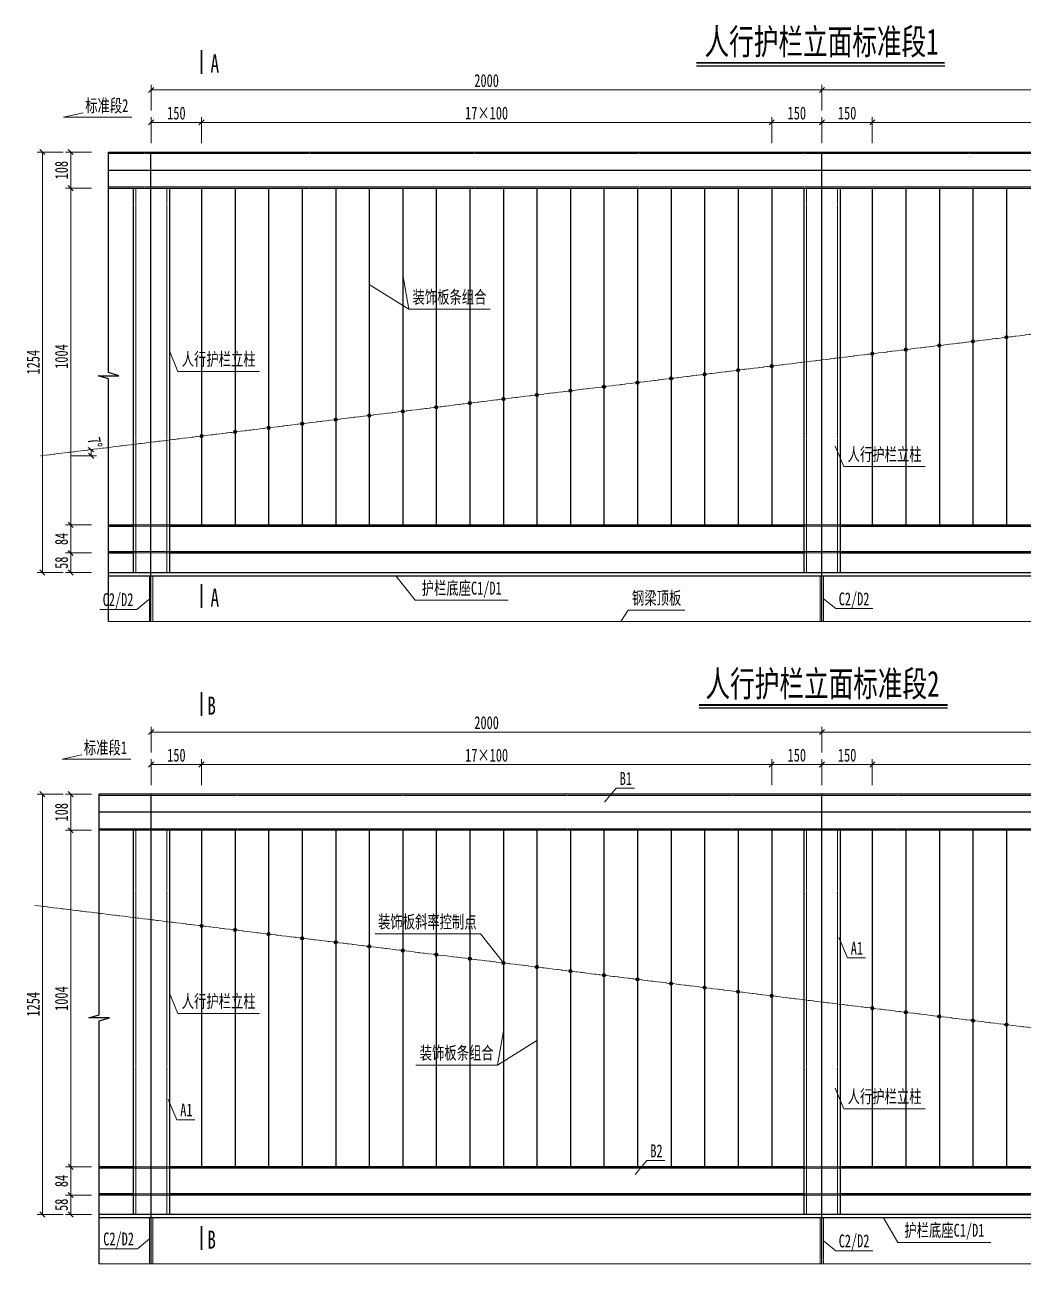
# Model space of a CAD drawing. Header units: millimetres. Extents: x -13368 to 383539, y -58537 to -26098.
# Drawn here: x 9747 to 12724, y -32808 to -29111 of the extents above; entities that cross this region are included whole.
import ezdxf
from ezdxf.enums import TextEntityAlignment as Align

# ---------------------------------------------------------------- set-up
doc = ezdxf.new("R2010")
doc.units = ezdxf.units.MM
doc.linetypes.add('CENTER2', pattern=[28.575, 19.05, -3.175, 3.175, -3.175])
doc.linetypes.add('DASHED', pattern=[0.75, 0.5, -0.25])
doc.layers.get('Defpoints').update_dxf_attribs({"color": 8})
for name, color, linetype, lineweight in [('中心线', 2, 'CENTER2', 15), ('文字', 7, 'Continuous', 15), ('标注线及字体', 2, 'Continuous', 15), ('粗线', 3, 'Continuous', 35), ('细实线', 4, 'Continuous', 15), ('虚线', 7, 'DASHED', 13), ('钢板粗线', 1, 'Continuous', 25)]:
    doc.layers.add(name, color=color, linetype=linetype, lineweight=lineweight)
doc.styles.add('111', font='', dxfattribs={"width": 0.7})
doc.styles.add('BM_Dim', font='', dxfattribs={"width": 0.85})
doc.styles.get('111').set_extended_font_data('仿宋_GB2312')
doc.styles.get('BM_Dim').set_extended_font_data('仿宋_GB2312')
doc.dimstyles.new('200', dxfattribs={"dimscale": 0, "dimtxt": 2.5, "dimasz": 1, "dimexe": 1, "dimexo": 1, "dimgap": 0.6, "dimtad": 1, "dimdec": 0, "dimdsep": 46, "dimtxsty": '111', "dimblk": 'OBLIQUE', "dimcen": 0, "dimclrd": 4, "dimclre": 4, "dimclrt": 4, "dimadec": 1, "dimazin": 2, "dimtfac": 1, "dimtdec": 0, "dimtix": 1, "dimtmove": 2, "dimatfit": 3, "dimfxl": 4, "dimfxlon": 1, "dimtolj": 1, "dimlwd": -1, "dimlwe": -1, "dimarcsym": 0})

# ---------------------------------------------------------------- blocks, each defined once
blk = doc.blocks.new('22')
at = {"layer": '细实线'}
blk.add_hatch(color=256, dxfattribs=at).paths.add_polyline_path([(5, 0, 1), (-5, 0, 1)])
blk.add_circle((0, 0), 5.04, dxfattribs=at)
blk = doc.blocks.new('_Oblique')
at = {"color": 0, "linetype": 'ByBlock', "lineweight": -2}
blk.add_line((-0.5, -0.5), (0.5, 0.5), dxfattribs=at)
blk = doc.blocks.new('*D18')
at = {"layer": 'Defpoints', "color": 0, "transparency": 16777216}
for p in [(10274.4, -29402.2), (10124.4, -29544.7), (10274.4, -29610)]:
    blk.add_point(p, dxfattribs=at)
at = {"layer": '细实线', "color": 4, "transparency": 16777216}
for p, q in [((10124.4, -29463.8), (10124.4, -29386.9)), ((10274.4, -29463.8), (10274.4, -29386.9)), ((10124.4, -29402.2), (10274.4, -29402.2))]:
    blk.add_line(p, q, dxfattribs=at)
at = {"layer": '细实线', "color": 4, "transparency": 16777216, "xscale": 15.38461538461539, "yscale": 15.38461538461539, "zscale": 15.38461538461539, "rotation": 180}
blk.add_blockref('_Oblique', (10124.4, -29402.2), dxfattribs=at)
at = {"layer": '细实线', "color": 4, "transparency": 16777216, "xscale": 15.38461538461539, "yscale": 15.38461538461539, "zscale": 15.38461538461539}
blk.add_blockref('_Oblique', (10274.4, -29402.2), dxfattribs=at)
at = {"layer": '细实线', "color": 4, "transparency": 16777216, "insert": (10199.4, -29374.7), "char_height": 38.46, "attachment_point": 5, "style": '111'}
blk.add_mtext('\\A1;150', dxfattribs=at)
blk = doc.blocks.new('*D19')
at = {"layer": 'Defpoints', "color": 0, "transparency": 16777216}
for p in [(14471.9, -29822.6), (9945.4, -30390.4), (9794, -30396.9), (9794, -30396.9), (9833.5, -30396.9)]:
    blk.add_point(p, dxfattribs=at)
at = {"layer": '细实线', "color": 4, "transparency": 16777216}
blk.add_line((9884, -30396.9), (9960.9, -30396.9), dxfattribs=at)
blk.add_arc((9794, -30396.9), 151.5, 0, 7, dxfattribs=at)
at = {"layer": '细实线', "color": 4, "transparency": 16777216, "xscale": 15.38461538461539, "yscale": 15.38461538461539, "zscale": 15.38461538461539}
for p, rotation in [((9944.4, -30378.5), 96.99999999999997), ((9945.5, -30396.9), 270)]:
    blk.add_blockref('_Oblique', p, dxfattribs=dict(at, rotation=rotation))
at = {"layer": '细实线', "color": 4, "transparency": 16777216, "insert": (9956.7, -30357.9), "char_height": 38.46, "attachment_point": 5, "rotation": 283.493, "style": '111'}
blk.add_mtext('\\A1;7%%d', dxfattribs=at)
blk = doc.blocks.new('*D20')
at = {"layer": 'Defpoints', "color": 0, "transparency": 16777216}
for p in [(10274.4, -29402.2), (10274.4, -29610), (11974.4, -29619.1)]:
    blk.add_point(p, dxfattribs=at)
at = {"layer": '细实线', "color": 4, "transparency": 16777216}
for p, q in [((10274.4, -29463.8), (10274.4, -29386.9)), ((11974.4, -29463.8), (11974.4, -29386.9)), ((11974.4, -29402.2), (10274.4, -29402.2))]:
    blk.add_line(p, q, dxfattribs=at)
at = {"layer": '细实线', "color": 4, "transparency": 16777216, "xscale": 15.38461538461539, "yscale": 15.38461538461539, "zscale": 15.38461538461539, "rotation": 180}
blk.add_blockref('_Oblique', (10274.4, -29402.2), dxfattribs=at)
at = {"layer": '细实线', "color": 4, "transparency": 16777216, "xscale": 15.38461538461539, "yscale": 15.38461538461539, "zscale": 15.38461538461539}
blk.add_blockref('_Oblique', (11974.4, -29402.2), dxfattribs=at)
at = {"layer": '细实线', "color": 4, "transparency": 16777216, "insert": (11124.4, -29374.7), "char_height": 38.46, "attachment_point": 5, "style": '111'}
blk.add_mtext('\\A1;17×100', dxfattribs=at)
blk = doc.blocks.new('*D21')
at = {"layer": 'Defpoints', "color": 0, "transparency": 16777216}
for p in [(11974.4, -29402.2), (12124.4, -29544.7), (11974.4, -29610)]:
    blk.add_point(p, dxfattribs=at)
at = {"layer": '细实线', "color": 4, "transparency": 16777216}
for p, q in [((11974.4, -29463.8), (11974.4, -29386.9)), ((12124.4, -29463.8), (12124.4, -29386.9)), ((12124.4, -29402.2), (11974.4, -29402.2))]:
    blk.add_line(p, q, dxfattribs=at)
at = {"layer": '细实线', "color": 4, "transparency": 16777216, "xscale": 15.38461538461539, "yscale": 15.38461538461539, "zscale": 15.38461538461539, "rotation": 180}
blk.add_blockref('_Oblique', (11974.4, -29402.2), dxfattribs=at)
at = {"layer": '细实线', "color": 4, "transparency": 16777216, "xscale": 15.38461538461539, "yscale": 15.38461538461539, "zscale": 15.38461538461539}
blk.add_blockref('_Oblique', (12124.4, -29402.2), dxfattribs=at)
at = {"layer": '细实线', "color": 4, "transparency": 16777216, "insert": (12049.4, -29374.7), "char_height": 38.46, "attachment_point": 5, "style": '111'}
blk.add_mtext('\\A1;150', dxfattribs=at)
blk = doc.blocks.new('*D22')
at = {"layer": 'Defpoints', "color": 0, "transparency": 16777216}
for p in [(12274.4, -29402.2), (12124.4, -29544.7), (12274.4, -29610)]:
    blk.add_point(p, dxfattribs=at)
at = {"layer": '细实线', "color": 4, "transparency": 16777216}
for p, q in [((12124.4, -29463.8), (12124.4, -29386.9)), ((12274.4, -29463.8), (12274.4, -29386.9)), ((12124.4, -29402.2), (12274.4, -29402.2))]:
    blk.add_line(p, q, dxfattribs=at)
at = {"layer": '细实线', "color": 4, "transparency": 16777216, "xscale": 15.38461538461539, "yscale": 15.38461538461539, "zscale": 15.38461538461539, "rotation": 180}
blk.add_blockref('_Oblique', (12124.4, -29402.2), dxfattribs=at)
at = {"layer": '细实线', "color": 4, "transparency": 16777216, "xscale": 15.38461538461539, "yscale": 15.38461538461539, "zscale": 15.38461538461539}
blk.add_blockref('_Oblique', (12274.4, -29402.2), dxfattribs=at)
at = {"layer": '细实线', "color": 4, "transparency": 16777216, "insert": (12199.4, -29374.7), "char_height": 38.46, "attachment_point": 5, "style": '111'}
blk.add_mtext('\\A1;150', dxfattribs=at)
blk = doc.blocks.new('*D23')
at = {"layer": 'Defpoints', "color": 0, "transparency": 16777216}
for p in [(12274.4, -29402.2), (12274.4, -29610), (13974.4, -29619.1)]:
    blk.add_point(p, dxfattribs=at)
at = {"layer": '细实线', "color": 4, "transparency": 16777216}
for p, q in [((12274.4, -29463.8), (12274.4, -29386.9)), ((13974.4, -29463.8), (13974.4, -29386.9)), ((13974.4, -29402.2), (12274.4, -29402.2))]:
    blk.add_line(p, q, dxfattribs=at)
at = {"layer": '细实线', "color": 4, "transparency": 16777216, "xscale": 15.38461538461539, "yscale": 15.38461538461539, "zscale": 15.38461538461539, "rotation": 180}
blk.add_blockref('_Oblique', (12274.4, -29402.2), dxfattribs=at)
at = {"layer": '细实线', "color": 4, "transparency": 16777216, "xscale": 15.38461538461539, "yscale": 15.38461538461539, "zscale": 15.38461538461539}
blk.add_blockref('_Oblique', (13974.4, -29402.2), dxfattribs=at)
at = {"layer": '细实线', "color": 4, "transparency": 16777216, "insert": (13124.4, -29374.7), "char_height": 38.46, "attachment_point": 5, "style": '111'}
blk.add_mtext('\\A1;17×100', dxfattribs=at)
blk = doc.blocks.new('*D25')
at = {"layer": 'Defpoints', "color": 0, "transparency": 16777216}
for p in [(12124.4, -29305.4), (10124.4, -29544.7), (12124.4, -29544.7)]:
    blk.add_point(p, dxfattribs=at)
at = {"layer": '细实线', "color": 4, "transparency": 16777216}
for p, q in [((10124.4, -29366.9), (10124.4, -29290)), ((10124.4, -29305.4), (12124.4, -29305.4)), ((12124.4, -29366.9), (12124.4, -29290))]:
    blk.add_line(p, q, dxfattribs=at)
at = {"layer": '细实线', "color": 4, "transparency": 16777216, "xscale": 15.38461538461539, "yscale": 15.38461538461539, "zscale": 15.38461538461539, "rotation": 180}
blk.add_blockref('_Oblique', (10124.4, -29305.4), dxfattribs=at)
at = {"layer": '细实线', "color": 4, "transparency": 16777216, "xscale": 15.38461538461539, "yscale": 15.38461538461539, "zscale": 15.38461538461539}
blk.add_blockref('_Oblique', (12124.4, -29305.4), dxfattribs=at)
at = {"layer": '细实线', "color": 4, "transparency": 16777216, "insert": (11124.4, -29277.8), "char_height": 38.46, "attachment_point": 5, "style": '111'}
blk.add_mtext('\\A1;2000', dxfattribs=at)
blk = doc.blocks.new('*D26')
at = {"layer": 'Defpoints', "color": 0, "transparency": 16777216}
for p in [(12124.4, -29305.4), (12124.4, -29544.7), (14124.4, -29544.7)]:
    blk.add_point(p, dxfattribs=at)
at = {"layer": '细实线', "color": 4, "transparency": 16777216}
for p, q in [((12124.4, -29366.9), (12124.4, -29290)), ((14124.4, -29305.4), (12124.4, -29305.4)), ((14124.4, -29366.9), (14124.4, -29290))]:
    blk.add_line(p, q, dxfattribs=at)
at = {"layer": '细实线', "color": 4, "transparency": 16777216, "xscale": 15.38461538461539, "yscale": 15.38461538461539, "zscale": 15.38461538461539, "rotation": 180}
blk.add_blockref('_Oblique', (12124.4, -29305.4), dxfattribs=at)
at = {"layer": '细实线', "color": 4, "transparency": 16777216, "xscale": 15.38461538461539, "yscale": 15.38461538461539, "zscale": 15.38461538461539}
blk.add_blockref('_Oblique', (14124.4, -29305.4), dxfattribs=at)
at = {"layer": '细实线', "color": 4, "transparency": 16777216, "insert": (13124.4, -29277.8), "char_height": 38.46, "attachment_point": 5, "style": '111'}
blk.add_mtext('\\A1;2000', dxfattribs=at)
blk = doc.blocks.new('*D27')
at = {"layer": 'Defpoints', "color": 0, "transparency": 16777216}
for p in [(10011.4, -29490.7), (9884.3, -29598.7), (10011.4, -29598.7)]:
    blk.add_point(p, dxfattribs=at)
at = {"layer": '细实线', "color": 4, "transparency": 16777216}
for p, q in [((9945.8, -29490.7), (9868.9, -29490.7)), ((9884.3, -29490.7), (9884.3, -29598.7)), ((9945.8, -29598.7), (9868.9, -29598.7))]:
    blk.add_line(p, q, dxfattribs=at)
at = {"layer": '细实线', "color": 4, "transparency": 16777216, "xscale": 15.38461538461539, "yscale": 15.38461538461539, "zscale": 15.38461538461539}
for p, rotation in [((9884.3, -29490.7), 90), ((9884.3, -29598.7), 270)]:
    blk.add_blockref('_Oblique', p, dxfattribs=dict(at, rotation=rotation))
at = {"layer": '细实线', "color": 4, "transparency": 16777216, "insert": (9856.8, -29544.7), "char_height": 38.46, "attachment_point": 5, "rotation": 90, "style": '111'}
blk.add_mtext('\\A1;108', dxfattribs=at)
blk = doc.blocks.new('*D28')
at = {"layer": 'Defpoints', "color": 0, "transparency": 16777216}
for p in [(10011.4, -29598.7), (9884.3, -30602.7), (9996.8, -30602.7)]:
    blk.add_point(p, dxfattribs=at)
at = {"layer": '细实线', "color": 4, "transparency": 16777216}
for p, q in [((9945.8, -29598.7), (9868.9, -29598.7)), ((9884.3, -29598.7), (9884.3, -30602.7)), ((9945.8, -30602.7), (9868.9, -30602.7))]:
    blk.add_line(p, q, dxfattribs=at)
at = {"layer": '细实线', "color": 4, "transparency": 16777216, "xscale": 15.38461538461539, "yscale": 15.38461538461539, "zscale": 15.38461538461539}
for p, rotation in [((9884.3, -29598.7), 90), ((9884.3, -30602.7), 270)]:
    blk.add_blockref('_Oblique', p, dxfattribs=dict(at, rotation=rotation))
at = {"layer": '细实线', "color": 4, "transparency": 16777216, "insert": (9856.8, -30100.7), "char_height": 38.46, "attachment_point": 5, "rotation": 90, "style": '111'}
blk.add_mtext('\\A1;1004', dxfattribs=at)
blk = doc.blocks.new('*D29')
at = {"layer": 'Defpoints', "color": 0, "transparency": 16777216}
for p in [(9996.8, -30602.7), (9884.3, -30686.7), (9996.8, -30686.7)]:
    blk.add_point(p, dxfattribs=at)
at = {"layer": '细实线', "color": 4, "transparency": 16777216}
for p, q in [((9945.8, -30602.7), (9868.9, -30602.7)), ((9884.3, -30602.7), (9884.3, -30686.7)), ((9945.8, -30686.7), (9868.9, -30686.7))]:
    blk.add_line(p, q, dxfattribs=at)
at = {"layer": '细实线', "color": 4, "transparency": 16777216, "xscale": 15.38461538461539, "yscale": 15.38461538461539, "zscale": 15.38461538461539}
for p, rotation in [((9884.3, -30602.7), 90), ((9884.3, -30686.7), 270)]:
    blk.add_blockref('_Oblique', p, dxfattribs=dict(at, rotation=rotation))
at = {"layer": '细实线', "color": 4, "transparency": 16777216, "insert": (9856.8, -30644.7), "char_height": 38.46, "attachment_point": 5, "rotation": 90, "style": '111'}
blk.add_mtext('\\A1;84', dxfattribs=at)
blk = doc.blocks.new('*D30')
at = {"layer": 'Defpoints', "color": 0, "transparency": 16777216}
for p in [(9996.8, -30686.7), (9884.3, -30744.7), (9996.8, -30744.7)]:
    blk.add_point(p, dxfattribs=at)
at = {"layer": '细实线', "color": 4, "transparency": 16777216}
for p, q in [((9945.8, -30686.7), (9868.9, -30686.7)), ((9884.3, -30686.7), (9884.3, -30744.7)), ((9945.8, -30744.7), (9868.9, -30744.7))]:
    blk.add_line(p, q, dxfattribs=at)
at = {"layer": '细实线', "color": 4, "transparency": 16777216, "xscale": 15.38461538461539, "yscale": 15.38461538461539, "zscale": 15.38461538461539}
for p, rotation in [((9884.3, -30686.7), 90), ((9884.3, -30744.7), 270)]:
    blk.add_blockref('_Oblique', p, dxfattribs=dict(at, rotation=rotation))
at = {"layer": '细实线', "color": 4, "transparency": 16777216, "insert": (9856.8, -30715.7), "char_height": 38.46, "attachment_point": 5, "rotation": 90, "style": '111'}
blk.add_mtext('\\A1;58', dxfattribs=at)
blk = doc.blocks.new('*D31')
at = {"layer": 'Defpoints', "color": 0, "transparency": 16777216}
for p in [(9996.8, -29490.7), (9799.7, -30744.7), (9996.8, -30744.7)]:
    blk.add_point(p, dxfattribs=at)
at = {"layer": '细实线', "color": 4, "transparency": 16777216}
for p, q in [((9861.3, -29490.7), (9784.3, -29490.7)), ((9799.7, -29490.7), (9799.7, -30744.7)), ((9861.3, -30744.7), (9784.3, -30744.7))]:
    blk.add_line(p, q, dxfattribs=at)
at = {"layer": '细实线', "color": 4, "transparency": 16777216, "xscale": 15.38461538461539, "yscale": 15.38461538461539, "zscale": 15.38461538461539}
for p, rotation in [((9799.7, -29490.7), 90), ((9799.7, -30744.7), 270)]:
    blk.add_blockref('_Oblique', p, dxfattribs=dict(at, rotation=rotation))
at = {"layer": '细实线', "color": 4, "transparency": 16777216, "insert": (9772.6, -30117.7), "char_height": 38.46, "attachment_point": 5, "rotation": 90, "style": '111'}
blk.add_mtext('\\A1;1254', dxfattribs=at)
blk = doc.blocks.new('*D62')
at = {"layer": 'Defpoints', "color": 0, "transparency": 16777216}
for p in [(9777, -31737.9), (14303.5, -32305.7), (14415.3, -32312.3), (14454.8, -32312.3), (14454.8, -32312.3)]:
    blk.add_point(p, dxfattribs=at)
at = {"layer": '细实线', "color": 4, "transparency": 16777216}
blk.add_line((14364.9, -32312.3), (14288, -32312.3), dxfattribs=at)
blk.add_arc((14454.8, -32312.3), 151.5, 173, 180, dxfattribs=at)
at = {"layer": '细实线', "color": 4, "transparency": 16777216, "xscale": 15.38461538461539, "yscale": 15.38461538461539, "zscale": 15.38461538461539}
for p, rotation in [((14303.3, -32312.3), 270), ((14304.5, -32293.8), 83.00000000000006)]:
    blk.add_blockref('_Oblique', p, dxfattribs=dict(at, rotation=rotation))
at = {"layer": '细实线', "color": 4, "transparency": 16777216, "insert": (14292.2, -32273.2), "char_height": 38.46, "attachment_point": 5, "rotation": 76.507, "style": '111'}
blk.add_mtext('\\A1;7%%d', dxfattribs=at)
blk = doc.blocks.new('*D63')
at = {"layer": 'Defpoints', "color": 0, "transparency": 16777216}
for p in [(13974.4, -31317.6), (12274.4, -31534.4), (13974.4, -31525.3)]:
    blk.add_point(p, dxfattribs=at)
at = {"layer": '细实线', "color": 4, "transparency": 16777216}
for p, q in [((12274.4, -31379.1), (12274.4, -31302.2)), ((13974.4, -31379.1), (13974.4, -31302.2)), ((12274.4, -31317.6), (13974.4, -31317.6))]:
    blk.add_line(p, q, dxfattribs=at)
at = {"layer": '细实线', "color": 4, "transparency": 16777216, "xscale": 15.38461538461539, "yscale": 15.38461538461539, "zscale": 15.38461538461539, "rotation": 180}
blk.add_blockref('_Oblique', (12274.4, -31317.6), dxfattribs=at)
at = {"layer": '细实线', "color": 4, "transparency": 16777216, "xscale": 15.38461538461539, "yscale": 15.38461538461539, "zscale": 15.38461538461539}
blk.add_blockref('_Oblique', (13974.4, -31317.6), dxfattribs=at)
at = {"layer": '细实线', "color": 4, "transparency": 16777216, "insert": (13124.4, -31290), "char_height": 38.46, "attachment_point": 5, "style": '111'}
blk.add_mtext('\\A1;17×100', dxfattribs=at)
blk = doc.blocks.new('*D64')
at = {"layer": 'Defpoints', "color": 0, "transparency": 16777216}
for p in [(12274.4, -31317.6), (12124.4, -31460), (12274.4, -31525.3)]:
    blk.add_point(p, dxfattribs=at)
at = {"layer": '细实线', "color": 4, "transparency": 16777216}
for p, q in [((12124.4, -31379.1), (12124.4, -31302.2)), ((12274.4, -31379.1), (12274.4, -31302.2)), ((12124.4, -31317.6), (12274.4, -31317.6))]:
    blk.add_line(p, q, dxfattribs=at)
at = {"layer": '细实线', "color": 4, "transparency": 16777216, "xscale": 15.38461538461539, "yscale": 15.38461538461539, "zscale": 15.38461538461539, "rotation": 180}
blk.add_blockref('_Oblique', (12124.4, -31317.6), dxfattribs=at)
at = {"layer": '细实线', "color": 4, "transparency": 16777216, "xscale": 15.38461538461539, "yscale": 15.38461538461539, "zscale": 15.38461538461539}
blk.add_blockref('_Oblique', (12274.4, -31317.6), dxfattribs=at)
at = {"layer": '细实线', "color": 4, "transparency": 16777216, "insert": (12199.4, -31290), "char_height": 38.46, "attachment_point": 5, "style": '111'}
blk.add_mtext('\\A1;150', dxfattribs=at)
blk = doc.blocks.new('*D65')
at = {"layer": 'Defpoints', "color": 0, "transparency": 16777216}
for p in [(11974.4, -31317.6), (12124.4, -31460), (11974.4, -31525.3)]:
    blk.add_point(p, dxfattribs=at)
at = {"layer": '细实线', "color": 4, "transparency": 16777216}
for p, q in [((11974.4, -31379.1), (11974.4, -31302.2)), ((12124.4, -31379.1), (12124.4, -31302.2)), ((12124.4, -31317.6), (11974.4, -31317.6))]:
    blk.add_line(p, q, dxfattribs=at)
at = {"layer": '细实线', "color": 4, "transparency": 16777216, "xscale": 15.38461538461539, "yscale": 15.38461538461539, "zscale": 15.38461538461539, "rotation": 180}
blk.add_blockref('_Oblique', (11974.4, -31317.6), dxfattribs=at)
at = {"layer": '细实线', "color": 4, "transparency": 16777216, "xscale": 15.38461538461539, "yscale": 15.38461538461539, "zscale": 15.38461538461539}
blk.add_blockref('_Oblique', (12124.4, -31317.6), dxfattribs=at)
at = {"layer": '细实线', "color": 4, "transparency": 16777216, "insert": (12049.4, -31290), "char_height": 38.46, "attachment_point": 5, "style": '111'}
blk.add_mtext('\\A1;150', dxfattribs=at)
blk = doc.blocks.new('*D66')
at = {"layer": 'Defpoints', "color": 0, "transparency": 16777216}
for p in [(11974.4, -31317.6), (10274.4, -31534.4), (11974.4, -31525.3)]:
    blk.add_point(p, dxfattribs=at)
at = {"layer": '细实线', "color": 4, "transparency": 16777216}
for p, q in [((10274.4, -31379.1), (10274.4, -31302.2)), ((11974.4, -31379.1), (11974.4, -31302.2)), ((10274.4, -31317.6), (11974.4, -31317.6))]:
    blk.add_line(p, q, dxfattribs=at)
at = {"layer": '细实线', "color": 4, "transparency": 16777216, "xscale": 15.38461538461539, "yscale": 15.38461538461539, "zscale": 15.38461538461539, "rotation": 180}
blk.add_blockref('_Oblique', (10274.4, -31317.6), dxfattribs=at)
at = {"layer": '细实线', "color": 4, "transparency": 16777216, "xscale": 15.38461538461539, "yscale": 15.38461538461539, "zscale": 15.38461538461539}
blk.add_blockref('_Oblique', (11974.4, -31317.6), dxfattribs=at)
at = {"layer": '细实线', "color": 4, "transparency": 16777216, "insert": (11124.4, -31290), "char_height": 38.46, "attachment_point": 5, "style": '111'}
blk.add_mtext('\\A1;17×100', dxfattribs=at)
blk = doc.blocks.new('*D67')
at = {"layer": 'Defpoints', "color": 0, "transparency": 16777216}
for p in [(10274.4, -31317.6), (10124.4, -31460), (10274.4, -31525.3)]:
    blk.add_point(p, dxfattribs=at)
at = {"layer": '细实线', "color": 4, "transparency": 16777216}
for p, q in [((10124.4, -31379.1), (10124.4, -31302.2)), ((10274.4, -31379.1), (10274.4, -31302.2)), ((10124.4, -31317.6), (10274.4, -31317.6))]:
    blk.add_line(p, q, dxfattribs=at)
at = {"layer": '细实线', "color": 4, "transparency": 16777216, "xscale": 15.38461538461539, "yscale": 15.38461538461539, "zscale": 15.38461538461539, "rotation": 180}
blk.add_blockref('_Oblique', (10124.4, -31317.6), dxfattribs=at)
at = {"layer": '细实线', "color": 4, "transparency": 16777216, "xscale": 15.38461538461539, "yscale": 15.38461538461539, "zscale": 15.38461538461539}
blk.add_blockref('_Oblique', (10274.4, -31317.6), dxfattribs=at)
at = {"layer": '细实线', "color": 4, "transparency": 16777216, "insert": (10199.4, -31290), "char_height": 38.46, "attachment_point": 5, "style": '111'}
blk.add_mtext('\\A1;150', dxfattribs=at)
blk = doc.blocks.new('*D68')
at = {"layer": 'Defpoints', "color": 0, "transparency": 16777216}
for p in [(12124.4, -31220.7), (12124.4, -31460), (14124.4, -31460)]:
    blk.add_point(p, dxfattribs=at)
at = {"layer": '细实线', "color": 4, "transparency": 16777216}
for p, q in [((12124.4, -31282.2), (12124.4, -31205.3)), ((14124.4, -31220.7), (12124.4, -31220.7)), ((14124.4, -31282.2), (14124.4, -31205.3))]:
    blk.add_line(p, q, dxfattribs=at)
at = {"layer": '细实线', "color": 4, "transparency": 16777216, "xscale": 15.38461538461539, "yscale": 15.38461538461539, "zscale": 15.38461538461539, "rotation": 180}
blk.add_blockref('_Oblique', (12124.4, -31220.7), dxfattribs=at)
at = {"layer": '细实线', "color": 4, "transparency": 16777216, "xscale": 15.38461538461539, "yscale": 15.38461538461539, "zscale": 15.38461538461539}
blk.add_blockref('_Oblique', (14124.4, -31220.7), dxfattribs=at)
at = {"layer": '细实线', "color": 4, "transparency": 16777216, "insert": (13124.4, -31193.1), "char_height": 38.46, "attachment_point": 5, "style": '111'}
blk.add_mtext('\\A1;2000', dxfattribs=at)
blk = doc.blocks.new('*D69')
at = {"layer": 'Defpoints', "color": 0, "transparency": 16777216}
for p in [(12124.4, -31220.7), (10124.4, -31460), (12124.4, -31460)]:
    blk.add_point(p, dxfattribs=at)
at = {"layer": '细实线', "color": 4, "transparency": 16777216}
for p, q in [((10124.4, -31282.2), (10124.4, -31205.3)), ((10124.4, -31220.7), (12124.4, -31220.7)), ((12124.4, -31282.2), (12124.4, -31205.3))]:
    blk.add_line(p, q, dxfattribs=at)
at = {"layer": '细实线', "color": 4, "transparency": 16777216, "xscale": 15.38461538461539, "yscale": 15.38461538461539, "zscale": 15.38461538461539, "rotation": 180}
blk.add_blockref('_Oblique', (10124.4, -31220.7), dxfattribs=at)
at = {"layer": '细实线', "color": 4, "transparency": 16777216, "xscale": 15.38461538461539, "yscale": 15.38461538461539, "zscale": 15.38461538461539}
blk.add_blockref('_Oblique', (12124.4, -31220.7), dxfattribs=at)
at = {"layer": '细实线', "color": 4, "transparency": 16777216, "insert": (11124.4, -31193.1), "char_height": 38.46, "attachment_point": 5, "style": '111'}
blk.add_mtext('\\A1;2000', dxfattribs=at)
blk = doc.blocks.new('*D70')
at = {"layer": 'Defpoints', "color": 0, "transparency": 16777216}
for p in [(10011.4, -31406), (9884.3, -31514), (10011.4, -31514)]:
    blk.add_point(p, dxfattribs=at)
at = {"layer": '细实线', "color": 4, "transparency": 16777216}
for p, q in [((9945.8, -31406), (9868.9, -31406)), ((9884.3, -31406), (9884.3, -31514)), ((9945.8, -31514), (9868.9, -31514))]:
    blk.add_line(p, q, dxfattribs=at)
at = {"layer": '细实线', "color": 4, "transparency": 16777216, "xscale": 15.38461538461539, "yscale": 15.38461538461539, "zscale": 15.38461538461539}
for p, rotation in [((9884.3, -31406), 90), ((9884.3, -31514), 270)]:
    blk.add_blockref('_Oblique', p, dxfattribs=dict(at, rotation=rotation))
at = {"layer": '细实线', "color": 4, "transparency": 16777216, "insert": (9856.8, -31460), "char_height": 38.46, "attachment_point": 5, "rotation": 90, "style": '111'}
blk.add_mtext('\\A1;108', dxfattribs=at)
blk = doc.blocks.new('*D71')
at = {"layer": 'Defpoints', "color": 0, "transparency": 16777216}
for p in [(10011.4, -31514), (9884.3, -32518), (9996.8, -32518)]:
    blk.add_point(p, dxfattribs=at)
at = {"layer": '细实线', "color": 4, "transparency": 16777216}
for p, q in [((9945.8, -31514), (9868.9, -31514)), ((9884.3, -31514), (9884.3, -32518)), ((9945.8, -32518), (9868.9, -32518))]:
    blk.add_line(p, q, dxfattribs=at)
at = {"layer": '细实线', "color": 4, "transparency": 16777216, "xscale": 15.38461538461539, "yscale": 15.38461538461539, "zscale": 15.38461538461539}
for p, rotation in [((9884.3, -31514), 90), ((9884.3, -32518), 270)]:
    blk.add_blockref('_Oblique', p, dxfattribs=dict(at, rotation=rotation))
at = {"layer": '细实线', "color": 4, "transparency": 16777216, "insert": (9856.8, -32016), "char_height": 38.46, "attachment_point": 5, "rotation": 90, "style": '111'}
blk.add_mtext('\\A1;1004', dxfattribs=at)
blk = doc.blocks.new('*D72')
at = {"layer": 'Defpoints', "color": 0, "transparency": 16777216}
for p in [(9996.8, -32518), (9884.3, -32602), (9996.8, -32602)]:
    blk.add_point(p, dxfattribs=at)
at = {"layer": '细实线', "color": 4, "transparency": 16777216}
for p, q in [((9945.8, -32518), (9868.9, -32518)), ((9884.3, -32518), (9884.3, -32602)), ((9945.8, -32602), (9868.9, -32602))]:
    blk.add_line(p, q, dxfattribs=at)
at = {"layer": '细实线', "color": 4, "transparency": 16777216, "xscale": 15.38461538461539, "yscale": 15.38461538461539, "zscale": 15.38461538461539}
for p, rotation in [((9884.3, -32518), 90), ((9884.3, -32602), 270)]:
    blk.add_blockref('_Oblique', p, dxfattribs=dict(at, rotation=rotation))
at = {"layer": '细实线', "color": 4, "transparency": 16777216, "insert": (9856.8, -32560), "char_height": 38.46, "attachment_point": 5, "rotation": 90, "style": '111'}
blk.add_mtext('\\A1;84', dxfattribs=at)
blk = doc.blocks.new('*D73')
at = {"layer": 'Defpoints', "color": 0, "transparency": 16777216}
for p in [(9996.8, -32602), (9884.3, -32660), (9996.8, -32660)]:
    blk.add_point(p, dxfattribs=at)
at = {"layer": '细实线', "color": 4, "transparency": 16777216}
for p, q in [((9945.8, -32602), (9868.9, -32602)), ((9884.3, -32602), (9884.3, -32660)), ((9945.8, -32660), (9868.9, -32660))]:
    blk.add_line(p, q, dxfattribs=at)
at = {"layer": '细实线', "color": 4, "transparency": 16777216, "xscale": 15.38461538461539, "yscale": 15.38461538461539, "zscale": 15.38461538461539}
for p, rotation in [((9884.3, -32602), 90), ((9884.3, -32660), 270)]:
    blk.add_blockref('_Oblique', p, dxfattribs=dict(at, rotation=rotation))
at = {"layer": '细实线', "color": 4, "transparency": 16777216, "insert": (9856.8, -32631), "char_height": 38.46, "attachment_point": 5, "rotation": 90, "style": '111'}
blk.add_mtext('\\A1;58', dxfattribs=at)
blk = doc.blocks.new('*D74')
at = {"layer": 'Defpoints', "color": 0, "transparency": 16777216}
for p in [(9996.8, -31406), (9799.7, -32660), (9996.8, -32660)]:
    blk.add_point(p, dxfattribs=at)
at = {"layer": '细实线', "color": 4, "transparency": 16777216}
for p, q in [((9861.3, -31406), (9784.3, -31406)), ((9799.7, -31406), (9799.7, -32660)), ((9861.3, -32660), (9784.3, -32660))]:
    blk.add_line(p, q, dxfattribs=at)
at = {"layer": '细实线', "color": 4, "transparency": 16777216, "xscale": 15.38461538461539, "yscale": 15.38461538461539, "zscale": 15.38461538461539}
for p, rotation in [((9799.7, -31406), 90), ((9799.7, -32660), 270)]:
    blk.add_blockref('_Oblique', p, dxfattribs=dict(at, rotation=rotation))
at = {"layer": '细实线', "color": 4, "transparency": 16777216, "insert": (9772.6, -32033), "char_height": 38.46, "attachment_point": 5, "rotation": 90, "style": '111'}
blk.add_mtext('\\A1;1254', dxfattribs=at)

msp = doc.modelspace()

# ---------------------------------------------------------------- linework, layer by layer
at = {"color": 4}
for p, q in [((11750.2, -29233.9), (12490.7, -29233.9)), ((12498.7, -31149.2), (11758.2, -31149.2))]:
    msp.add_line(p, q, dxfattribs=at)
at = {"color": 6, "const_width": 5.54}
for points in [[(11750.2, -29224.7), (12490.7, -29224.7)], [(12498.7, -31140), (11758.2, -31140)]]:
    msp.add_lwpolyline(points, dxfattribs=at)
at = {"color": 4}
for points in [[(9996.8, -30891.4), (9996.8, -30167.1), (9966, -30157.8), (10027.5, -30157.8), (9996.8, -30148.6), (9996.8, -30136.3), (9996.8, -29490.7)], [(9969.4, -32806.7), (9969.4, -32082.4), (10000.1, -32073.2), (9938.6, -32073.2), (9969.4, -32063.9), (9969.4, -32051.6), (9969.4, -31406)]]:
    msp.add_lwpolyline(points, dxfattribs=at)
at = {"layer": 'Defpoints'}
for p, q in [((10123.6, -30891.4), (10123.6, -29490.7)), ((12124.4, -30891.4), (12124.4, -29490.7)), ((9996.8, -29544.7), (14279.5, -29544.7)), ((10124.4, -32806.7), (10124.4, -31406)), ((12124.4, -32806.7), (12124.4, -31406)), ((14252.1, -31460), (9969.4, -31460))]:
    msp.add_line(p, q, dxfattribs=at)
at = {"layer": '中心线', "ltscale": 0.5}
for p, q in [((14471.9, -29822.6), (9794, -30396.9)), ((9777, -31737.9), (14454.8, -32312.3))]:
    msp.add_line(p, q, dxfattribs=at)
at = {"layer": '粗线'}
for p, q in [((10274.4, -29257.4), (10274.4, -29186.5)), ((10274.4, -30850.3), (10274.4, -30779.4)), ((10274.4, -31172.7), (10274.4, -31101.8)), ((10274.4, -32765.6), (10274.4, -32694.8))]:
    msp.add_line(p, q, dxfattribs=at)
at = {"layer": '细实线'}
for p, q in [((9921, -29373.9), (9862.9, -29386.8)), ((10067, -29386.8), (9862.9, -29386.8)), ((10892.1, -29959.4), (10874.4, -29857.3)), ((10892.1, -29959.4), (10774.4, -29886.2)), ((10892.1, -29959.4), (11135.2, -29959.4)), ((10203.9, -30144.9), (10178.4, -30084)), ((10203.9, -30144.9), (10447, -30144.9)), ((12189.5, -30428.9), (12164, -30368.1)), ((12189.5, -30428.9), (12432.6, -30428.9)), ((10911.6, -30827.9), (10854.2, -30754.7)), ((10081.6, -30854.9), (10117.7, -30825.2)), ((10911.6, -30827.9), (11189, -30827.9)), ((12165.6, -30852.7), (12129.4, -30823.1)), ((10081.6, -30854.9), (9970.9, -30854.9)), ((11546.8, -30857.4), (11524.6, -30891.4)), ((11546.8, -30857.4), (11715.3, -30857.4)), ((12276.2, -30852.7), (12165.6, -30852.7)), ((9996.8, -30891.4), (14279.5, -30891.4)), ((9917.1, -31289.2), (9858.9, -31302.2)), ((10063.1, -31302.2), (9858.9, -31302.2)), ((11511.2, -31388.6), (11475.7, -31429.6)), ((11511.2, -31388.6), (11565.1, -31388.6)), ((11106.4, -31823.1), (10792.1, -31823.1)), ((11106.4, -31823.1), (11174.4, -31909.5)), ((12200.1, -31894.8), (12174.6, -31833.9)), ((12200.1, -31894.8), (12253.9, -31894.8)), ((10203.9, -32060.2), (10178.4, -31999.3)), ((10203.9, -32060.2), (10447, -32060.2)), ((11156.7, -32214.3), (11174.4, -32112.2)), ((11156.7, -32214.3), (11274.4, -32141.1)), ((11156.7, -32214.3), (10913.7, -32214.3)), ((12189.5, -32344.3), (12164, -32283.4)), ((10200.7, -32377.4), (10175.2, -32316.5)), ((12189.5, -32344.3), (12432.6, -32344.3)), ((10200.7, -32377.4), (10254.6, -32377.4)), ((11602.5, -32499.3), (11567, -32540.3)), ((11602.5, -32499.3), (11656.3, -32499.3)), ((12350.9, -32743.2), (12307.4, -32670)), ((10083.2, -32762), (10119.4, -32732.3)), ((12165.6, -32768), (12129.4, -32738.4)), ((12350.9, -32743.2), (12628.3, -32743.2)), ((10083.2, -32762), (9972.6, -32762)), ((12276.2, -32768), (12165.6, -32768)), ((14252.1, -32806.7), (9969.4, -32806.7))]:
    msp.add_line(p, q, dxfattribs=at)
at = {"layer": '虚线', "ltscale": 4}
for p, q in [((9996.8, -29494.7), (14279.5, -29494.7)), ((9996.8, -29594.7), (14279.5, -29594.7)), ((10078.4, -29598.7), (10078.4, -30744.7)), ((10170.4, -29598.7), (10170.4, -30744.7)), ((12078.4, -29598.7), (12078.4, -30744.7)), ((12170.4, -29598.7), (12170.4, -30744.7)), ((10178.4, -30602.7), (10070.4, -30602.7)), ((10178.4, -30606.7), (10070.4, -30606.7)), ((12178.4, -30602.7), (12070.4, -30602.7)), ((12178.4, -30606.7), (12070.4, -30606.7)), ((10178.4, -30682.7), (10070.4, -30682.7)), ((12178.4, -30682.7), (12070.4, -30682.7)), ((10178.4, -30686.7), (10070.4, -30686.7)), ((12178.4, -30686.7), (12070.4, -30686.7)), ((10119.4, -30891.4), (10119.4, -30754.7)), ((10129.4, -30891.4), (10129.4, -30754.7)), ((12119.4, -30891.4), (12119.4, -30754.7)), ((12129.4, -30891.4), (12129.4, -30754.7)), ((14252.1, -31410), (9969.4, -31410)), ((14252.1, -31510), (9969.4, -31510)), ((10078.4, -31514), (10078.4, -32660)), ((10170.4, -31514), (10170.4, -32660)), ((12078.4, -31514), (12078.4, -32660)), ((12170.4, -31514), (12170.4, -32660)), ((10178.4, -32518), (10070.4, -32518)), ((10178.4, -32522), (10070.4, -32522)), ((12070.4, -32518), (12178.4, -32518)), ((12070.4, -32522), (12178.4, -32522)), ((10178.4, -32598), (10070.4, -32598)), ((10178.4, -32602), (10070.4, -32602)), ((12070.4, -32598), (12178.4, -32598)), ((12070.4, -32602), (12178.4, -32602)), ((10119.4, -32808.3), (10119.4, -32671.5)), ((10129.4, -32808.3), (10129.4, -32671.5)), ((12119.4, -32806.7), (12119.4, -32670)), ((12129.4, -32806.7), (12129.4, -32670))]:
    msp.add_line(p, q, dxfattribs=at)
at = {"layer": '钢板粗线'}
for p, q in [((9996.8, -29490.7), (14279.5, -29490.7)), ((9996.8, -29598.7), (14279.5, -29598.7)), ((10070.4, -29598.7), (10070.4, -30744.7)), ((10178.4, -29598.7), (10178.4, -30744.7)), ((10274.4, -29598.7), (10274.4, -30602.7)), ((10374.4, -29598.7), (10374.4, -30602.7)), ((10474.4, -29598.7), (10474.4, -30602.7)), ((10574.4, -29598.7), (10574.4, -30602.7)), ((10674.4, -29598.7), (10674.4, -30602.7)), ((10774.4, -29598.7), (10774.4, -30602.7)), ((10874.4, -29598.7), (10874.4, -30602.7)), ((10974.4, -29598.7), (10974.4, -30602.7)), ((11074.4, -29598.7), (11074.4, -30602.7)), ((11174.4, -29598.7), (11174.4, -30602.7)), ((11274.4, -29598.7), (11274.4, -30602.7)), ((11374.4, -29598.7), (11374.4, -30602.7)), ((11474.4, -29598.7), (11474.4, -30602.7)), ((11574.4, -29598.7), (11574.4, -30602.7)), ((11674.4, -29598.7), (11674.4, -30602.7)), ((11774.4, -29598.7), (11774.4, -30602.7)), ((11874.4, -29598.7), (11874.4, -30602.7)), ((11974.4, -29598.7), (11974.4, -30602.7)), ((12070.4, -29598.7), (12070.4, -30744.7)), ((12178.4, -29598.7), (12178.4, -30744.7)), ((12274.4, -29598.7), (12274.4, -30602.7)), ((12374.4, -29598.7), (12374.4, -30602.7)), ((12474.4, -29598.7), (12474.4, -30602.7)), ((12574.4, -29598.7), (12574.4, -30602.7)), ((12674.4, -29598.7), (12674.4, -30602.7)), ((9996.8, -30602.7), (10070.4, -30602.7)), ((9996.8, -30606.7), (10070.4, -30606.7)), ((10178.4, -30602.7), (12070.4, -30602.7)), ((10178.4, -30606.7), (12070.4, -30606.7)), ((12178.4, -30602.7), (14070.4, -30602.7)), ((12178.4, -30606.7), (14070.4, -30606.7)), ((9996.8, -30682.7), (10070.4, -30682.7)), ((10178.4, -30682.7), (12070.4, -30682.7)), ((12178.4, -30682.7), (14070.4, -30682.7)), ((9996.8, -30686.7), (10070.4, -30686.7)), ((10178.4, -30686.7), (12070.4, -30686.7)), ((12178.4, -30686.7), (14070.4, -30686.7)), ((9996.8, -30744.7), (14279.5, -30744.7)), ((9996.8, -30754.7), (14279.5, -30754.7)), ((14252.1, -31406), (9969.4, -31406)), ((14252.1, -31514), (9969.4, -31514)), ((10070.4, -31514), (10070.4, -32660)), ((10178.4, -31514), (10178.4, -32660)), ((10274.4, -31514), (10274.4, -32518)), ((10374.4, -31514), (10374.4, -32518)), ((10474.4, -31514), (10474.4, -32518)), ((10574.4, -31514), (10574.4, -32518)), ((10674.4, -31514), (10674.4, -32518)), ((10774.4, -31514), (10774.4, -32518)), ((10874.4, -31514), (10874.4, -32518)), ((10974.4, -31514), (10974.4, -32518)), ((11074.4, -31514), (11074.4, -32518)), ((11174.4, -31514), (11174.4, -32518)), ((11274.4, -31514), (11274.4, -32518)), ((11374.4, -31514), (11374.4, -32518)), ((11474.4, -31514), (11474.4, -32518)), ((11574.4, -31514), (11574.4, -32518)), ((11674.4, -31514), (11674.4, -32518)), ((11774.4, -31514), (11774.4, -32518)), ((11874.4, -31514), (11874.4, -32518)), ((11974.4, -31514), (11974.4, -32518)), ((12070.4, -31514), (12070.4, -32660)), ((12178.4, -31514), (12178.4, -32660)), ((12274.4, -31514), (12274.4, -32518)), ((12374.4, -31514), (12374.4, -32518)), ((12474.4, -31514), (12474.4, -32518)), ((12574.4, -31514), (12574.4, -32518)), ((12674.4, -31514), (12674.4, -32518)), ((10070.4, -32518), (9969.4, -32518)), ((10070.4, -32522), (9969.4, -32522)), ((12070.4, -32518), (10178.4, -32518)), ((12070.4, -32522), (10178.4, -32522)), ((14070.4, -32518), (12178.4, -32518)), ((14070.4, -32522), (12178.4, -32522)), ((10070.4, -32598), (9969.4, -32598)), ((10070.4, -32602), (9969.4, -32602)), ((12070.4, -32598), (10178.4, -32598)), ((12070.4, -32602), (10178.4, -32602)), ((14070.4, -32598), (12178.4, -32598)), ((14070.4, -32602), (12178.4, -32602)), ((14252.1, -32660), (9969.4, -32660)), ((14252.1, -32670), (9969.4, -32670))]:
    msp.add_line(p, q, dxfattribs=at)

# ---------------------------------------------------------------- block references
at = {"layer": '细实线'}
for p in [(12574.4, -30055.5), (12674.4, -30043.3), (12274.4, -30092.4), (12374.4, -30080.1), (12474.4, -30067.8), (11974.4, -30129.2), (11674.4, -30166.1), (11774.4, -30153.8), (11874.4, -30141.5), (11374.4, -30202.9), (11474.4, -30190.6), (11574.4, -30178.3), (11074.4, -30239.7), (11174.4, -30227.4), (11274.4, -30215.2), (10774.4, -30276.6), (10874.4, -30264.3), (10974.4, -30252), (10474.4, -30313.4), (10574.4, -30301.1), (10674.4, -30288.8), (10274.4, -30338), (10374.4, -30325.7)]:
    msp.add_blockref('22', p, dxfattribs=at)
at = {"layer": '细实线', "xscale": -1}
for p in [(10274.4, -31799), (10374.4, -31811.2), (10474.4, -31823.5), (10574.4, -31835.8), (10674.4, -31848.1), (10774.4, -31860.4), (10874.4, -31872.6), (10974.4, -31884.9), (11074.4, -31897.2), (11174.4, -31909.5), (11274.4, -31921.7), (11374.4, -31934), (11474.4, -31946.3), (11574.4, -31958.6), (11674.4, -31970.9), (11774.4, -31983.1), (11874.4, -31995.4), (11974.4, -32007.7), (12274.4, -32044.5), (12374.4, -32056.8), (12474.4, -32069.1), (12574.4, -32081.4), (12674.4, -32093.6)]:
    msp.add_blockref('22', p, dxfattribs=at)

# ---------------------------------------------------------------- texts
at = {"layer": '文字', "style": 'BM_Dim', "width": 0.7}
for s, p in [('A', (10313.9, -29253.5)), ('A', (10313.9, -30846.5)), ('B', (10304.3, -31168.9)), ('B', (10304.3, -32761.8))]:
    msp.add_text(s, height=53.8, dxfattribs=at).set_placement(p, align=Align.CENTER)
for s, p in [('标准段2', (9991.8, -29382.8)), ('装饰板条组合', (11013.7, -29953.8)), ('人行护栏立柱', (10325.5, -30139.3)), ('人行护栏立柱', (12311.1, -30423.3)), ('护栏底座C1/D1', (11050.2, -30822.3)), ('钢梁顶板', (11631.4, -30851.7)), ('C2/D2', (10025.4, -30856.4)), ('C2/D2', (12220.1, -30854.3)), ('标准段1', (9987.8, -31298.1)), ('B1', (11539.6, -31390.2)), ('装饰板斜率控制点', (10947.6, -31817.5)), ('A1', (12228.5, -31896.3)), ('人行护栏立柱', (10325.5, -32054.6)), ('装饰板条组合', (11035.2, -32208.6)), ('人行护栏立柱', (12311.1, -32338.6)), ('A1', (10229.1, -32378.9)), ('B2', (11630.9, -32500.8)), ('护栏底座C1/D1', (12489.4, -32737.6)), ('C2/D2', (10027.1, -32763.5)), ('C2/D2', (12220.1, -32769.6))]:
    msp.add_text(s, height=38.46, dxfattribs=at).set_placement(p, align=Align.BOTTOM_CENTER)
at = {"layer": '标注线及字体', "color": 0, "style": '111', "width": 0.7}
for s, p in [('人行护栏立面标准段1', (12123, -29159.9)), ('人行护栏立面标准段2', (12125.8, -31075.2))]:
    msp.add_text(s, height=76.92, dxfattribs=at).set_placement(p, align=Align.MIDDLE)

# ---------------------------------------------------------------- dimensions: what is measured, and where the dimension line sits
at = {"layer": '细实线'}
for base, p1, p2, override, picture, middle in [((12124.4, -29305.4), (10124.4, -29544.7), (12124.4, -29544.7), {"dimscale": 15.384615, "dimblk": 'Oblique'}, '*D25', (11124.4, -29277.8)), ((10274.4, -29402.2), (10124.4, -29544.7), (10274.4, -29610), {"dimscale": 15.384615}, '*D18', (10199.4, -29374.7)), ((12274.4, -29402.2), (12124.4, -29544.7), (12274.4, -29610), {"dimscale": 15.384615}, '*D22', (12199.4, -29374.7)), ((12124.4, -31220.7), (10124.4, -31460), (12124.4, -31460), {"dimscale": 15.384615, "dimblk": 'Oblique'}, '*D69', (11124.4, -31193.1)), ((10274.4, -31317.6), (10124.4, -31460), (10274.4, -31525.3), {"dimscale": 15.384615}, '*D67', (10199.4, -31290)), ((12274.4, -31317.6), (12124.4, -31460), (12274.4, -31525.3), {"dimscale": 15.384615}, '*D64', (12199.4, -31290))]:
    dim = msp.add_linear_dim(base=base, p1=p1, p2=p2, dimstyle='200', override=override, dxfattribs=at)
    dim.commit()
    dim.dimension.update_dxf_attribs({"geometry": picture, "text_midpoint": middle})
for base, p1, p2, angle, override, picture, middle in [((12124.4, -29305.4), (14124.4, -29544.7), (12124.4, -29544.7), 180, {"dimscale": 15.384615, "dimblk": 'Oblique'}, '*D26', (13124.4, -29277.8)), ((11974.4, -29402.2), (12124.4, -29544.7), (11974.4, -29610), 180, {"dimscale": 15.384615}, '*D21', (12049.4, -29374.7)), ((9799.7, -30744.7), (9996.8, -29490.7), (9996.8, -30744.7), 90, {"dimscale": 15.384615, "dimblk": 'Oblique'}, '*D31', (9772.6, -30117.7)), ((9884.3, -29598.7), (10011.4, -29490.7), (10011.4, -29598.7), 90, {"dimscale": 15.384615, "dimblk": 'Oblique'}, '*D27', (9856.8, -29544.7)), ((9884.3, -30602.7), (10011.4, -29598.7), (9996.8, -30602.7), 90, {"dimscale": 15.384615, "dimblk": 'Oblique'}, '*D28', (9856.8, -30100.7)), ((9884.3, -30686.7), (9996.8, -30602.7), (9996.8, -30686.7), 90, {"dimscale": 15.384615, "dimblk": 'Oblique'}, '*D29', (9856.8, -30644.7)), ((9884.3, -30744.7), (9996.8, -30686.7), (9996.8, -30744.7), 90, {"dimscale": 15.384615, "dimblk": 'Oblique'}, '*D30', (9856.8, -30715.7)), ((12124.4, -31220.7), (14124.4, -31460), (12124.4, -31460), 180, {"dimscale": 15.384615, "dimblk": 'Oblique'}, '*D68', (13124.4, -31193.1)), ((11974.4, -31317.6), (12124.4, -31460), (11974.4, -31525.3), 180, {"dimscale": 15.384615}, '*D65', (12049.4, -31290)), ((9799.7, -32660), (9996.8, -31406), (9996.8, -32660), 90, {"dimscale": 15.384615, "dimblk": 'Oblique'}, '*D74', (9772.6, -32033)), ((9884.3, -31514), (10011.4, -31406), (10011.4, -31514), 90, {"dimscale": 15.384615, "dimblk": 'Oblique'}, '*D70', (9856.8, -31460)), ((9884.3, -32518), (10011.4, -31514), (9996.8, -32518), 90, {"dimscale": 15.384615, "dimblk": 'Oblique'}, '*D71', (9856.8, -32016)), ((9884.3, -32602), (9996.8, -32518), (9996.8, -32602), 90, {"dimscale": 15.384615, "dimblk": 'Oblique'}, '*D72', (9856.8, -32560)), ((9884.3, -32660), (9996.8, -32602), (9996.8, -32660), 90, {"dimscale": 15.384615, "dimblk": 'Oblique'}, '*D73', (9856.8, -32631))]:
    dim = msp.add_linear_dim(base=base, p1=p1, p2=p2, angle=angle, dimstyle='200', override=override, dxfattribs=at)
    dim.commit()
    dim.dimension.update_dxf_attribs({"geometry": picture, "text_midpoint": middle})
for base, p1, p2, picture, middle in [((10274.4, -29402.2), (11974.4, -29619.1), (10274.4, -29610), '*D20', (11124.4, -29374.7)), ((12274.4, -29402.2), (13974.4, -29619.1), (12274.4, -29610), '*D23', (13124.4, -29374.7))]:
    dim = msp.add_linear_dim(base=base, p1=p1, p2=p2, angle=180, text='17×100', dimstyle='200', override={"dimscale": 15.384615, "dimtxsty": '111'}, dxfattribs=at)
    dim.commit()
    dim.dimension.update_dxf_attribs({"geometry": picture, "text_midpoint": middle})
for base, line1, line2, picture, middle in [((9945.4, -30390.4), ((14471.9, -29822.6), (9794, -30396.9)), ((9794, -30396.9), (9833.5, -30396.9)), '*D19', (9956.7, -30357.9)), ((14303.5, -32305.7), ((9777, -31737.9), (14454.8, -32312.3)), ((14454.8, -32312.3), (14415.3, -32312.3)), '*D62', (14292.2, -32273.2))]:
    dim = msp.add_angular_dim_2l(base=base, line1=line1, line2=line2, dimstyle='200', override={"dimscale": 15.384615, "dimblk": 'Oblique'}, dxfattribs=at)
    dim.commit()
    dim.dimension.update_dxf_attribs({"geometry": picture, "text_midpoint": middle, "dimtype": 162})
for base, p1, p2, picture, middle in [((11974.4, -31317.6), (10274.4, -31534.4), (11974.4, -31525.3), '*D66', (11124.4, -31290)), ((13974.4, -31317.6), (12274.4, -31534.4), (13974.4, -31525.3), '*D63', (13124.4, -31290))]:
    dim = msp.add_linear_dim(base=base, p1=p1, p2=p2, text='17×100', dimstyle='200', override={"dimscale": 15.384615, "dimtxsty": '111'}, dxfattribs=at)
    dim.commit()
    dim.dimension.update_dxf_attribs({"geometry": picture, "text_midpoint": middle})

doc.saveas('drawing.dxf')
